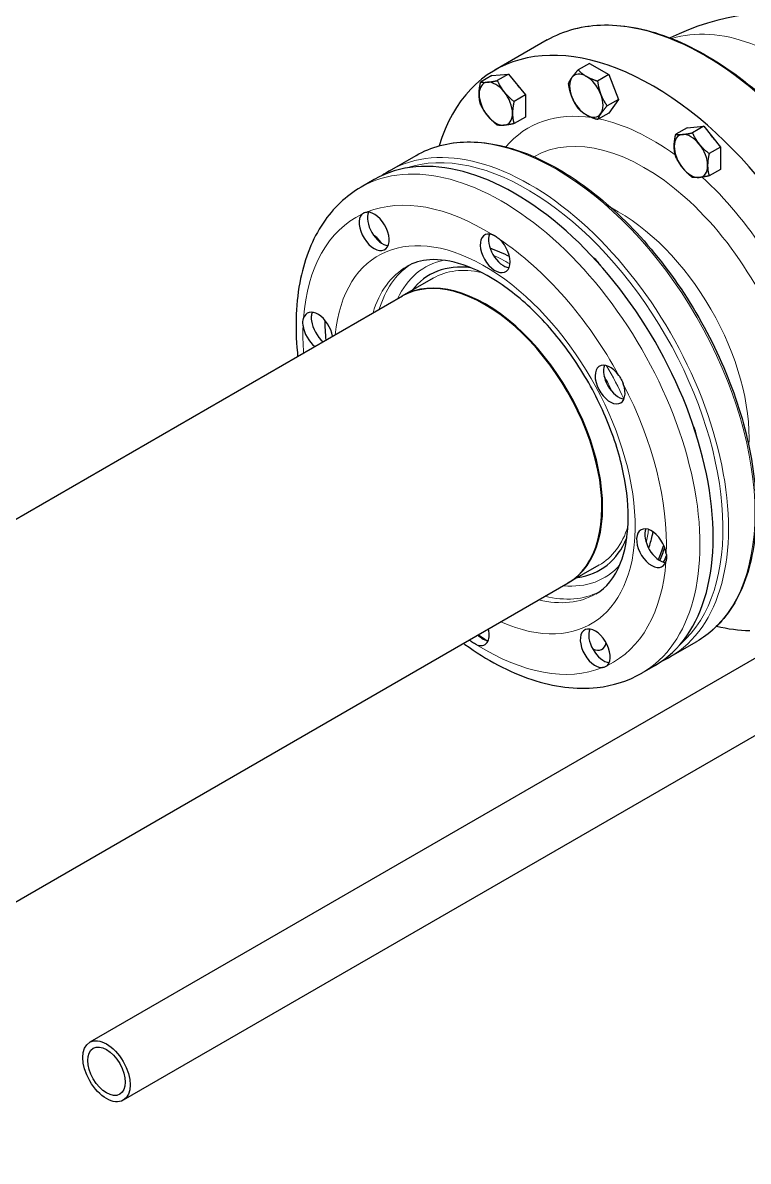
# Model space of a CAD drawing. Header units: millimetres. Extents: x 0 to 14700, y -3 to 10395.
# Drawn here: x 9476 to 9844, y 6812 to 7391 of the extents above; entities that cross this region are included whole.
import ezdxf

# ---------------------------------------------------------------- set-up
doc = ezdxf.new("R2010")
doc.units = ezdxf.units.MM
doc.header["$LTSCALE"] = 35
doc.layers.add('Visible', color=7, linetype='Continuous', lineweight=25)
doc.layers.add('Visible Narrow', color=7, linetype='Continuous', lineweight=18)

msp = doc.modelspace()

# ---------------------------------------------------------------- linework, layer by layer
at = {"layer": 'Visible'}
for p, q in [((9741.81, 7381.8), (9715.3, 7366.49)), ((9763.3, 7369.91), (9757.55, 7366.59)), ((9763.3, 7369.91), (9773.09, 7364.25)), ((9713.75, 7363.73), (9708, 7360.41)), ((9713.75, 7363.73), (9722.23, 7364.49)), ((9722.23, 7364.49), (9716.48, 7361.17)), ((9722.23, 7364.49), (9730.72, 7353.93)), ((9773.09, 7364.25), (9767.35, 7360.93)), ((9773.09, 7364.25), (9777.99, 7351.63)), ((9730.72, 7353.93), (9724.97, 7350.62)), ((9730.72, 7353.93), (9730.72, 7342.62)), ((9777.99, 7351.63), (9772.24, 7348.31)), ((9777.99, 7351.63), (9773.09, 7344.66)), ((9773.09, 7344.66), (9767.35, 7341.34)), ((9730.72, 7342.62), (9724.97, 7339.3)), ((9812.78, 7337.2), (9821.27, 7337.95)), ((9821.27, 7337.95), (9815.52, 7334.64)), ((9821.27, 7337.95), (9829.75, 7327.4)), ((9812.78, 7337.2), (9807.04, 7333.88)), ((9829.75, 7327.4), (9824.01, 7324.08)), ((9829.75, 7327.4), (9829.75, 7316.08)), ((9661.82, 7315.41), (9675.26, 7323.17)), ((9829.75, 7316.08), (9824.01, 7312.77)), ((9654.04, 7310.92), (9647.33, 7307.04)), ((9683.93, 7260.8), (9668.02, 7251.61)), ((8932.89, 6827.19), (9668.36, 7251.81)), ((9768.08, 7115.05), (9752.17, 7105.86)), ((9017.04, 6681.44), (9752.51, 7106.06)), ((9865.29, 7078.11), (9509.61, 6872.75)), ((9804.32, 7068.6), (9817.76, 7076.35)), ((9796.54, 7064.1), (9789.83, 7060.23)), ((9890.2, 7053.23), (9526.61, 6843.31))]:
    msp.add_line(p, q, dxfattribs=at)
msp.add_arc((9861.41, 7266.1), 130, 80.31696, 116.11502, dxfattribs=at)
for centre, major_axis, start_param, end_param in [((9795.3, 7227.93), (80, -138.56), 6.068245, 9.918677), ((9761.69, 7353.53), (-6, 10.39), 0.261799, 1.308997), ((9761.69, 7353.53), (-6, 10.39), 5.497787, 6.544985), ((9761.69, 7353.53), (-6, 10.39), 4.45059, 5.497787), ((9715.73, 7349.42), (-6, 10.39), 6.021386, 7.068583), ((9715.73, 7349.42), (-6, 10.39), 4.974188, 6.021386), ((9715.73, 7349.42), (-6, 10.39), 3.926991, 4.974188), ((9722.8, 7353.5), (5.5, -9.53), 1.702499, 1.962692), ((9768.76, 7357.61), (5.5, -9.53), 1.1789, 1.439094), ((9715.73, 7349.42), (6, -10.39), 3.926991, 4.974188), ((9761.69, 7353.53), (6, -10.39), 4.45059, 5.497787), ((9761.69, 7353.53), (6, -10.39), 0.261799, 1.308997), ((9715.73, 7349.42), (6, -10.39), 4.974188, 6.021386), ((9715.73, 7349.42), (6, -10.39), 6.021386, 7.068583), ((9761.69, 7353.53), (6, -10.39), 5.497787, 6.544985), ((9814.76, 7322.88), (-6, 10.39), 6.021386, 7.068583), ((9814.76, 7322.88), (-6, 10.39), 4.974188, 6.021386), ((9821.83, 7326.97), (5.5, -9.53), 1.702499, 1.962692), ((9814.76, 7322.88), (6, -10.39), 3.926991, 4.974188), ((9814.76, 7322.88), (-6, 10.39), 3.926991, 4.974188), ((9725.29, 7187.51), (71.25, -123.41), 0, 3.141593), ((9814.76, 7322.88), (6, -10.39), 4.974188, 6.021386), ((9814.76, 7322.88), (6, -10.39), 6.021386, 7.068583), ((9653.97, 7284.63), (-5.38, 9.31), 0.162793, 5.995002), ((9658.21, 7287.07), (5.38, -9.31), 3.547295, 5.877483), ((9653.26, 7273.94), (5.5, -9.53), 1.718756, 2.307332), ((9715.41, 7273.45), (5.38, -9.31), 2.518988, 8.351197), ((9719.65, 7275.9), (5.38, -9.31), 3.547295, 5.877483), ((9729.54, 7189.96), (52.5, -90.93), 2.55121, 2.586558), ((9764.13, 7262.96), (5.5, -9.53), 1.663726, 2.189364), ((9710.43, 7178.93), (42.08, -72.88), 0, 3.141593), ((9725.29, 7187.51), (-43.25, 74.91), 5.870769, 6.516816), ((9710.09, 7178.74), (42.07, -72.88), 0, 3.141593), ((9625.4, 7233.77), (-5.38, 9.31), 4.136696, 6.7804), ((9629.65, 7236.22), (5.38, -9.31), 3.547295, 3.638808), ((9725.29, 7187.51), (68.25, -118.21), 3.959084, 4.04812), ((9625.4, 7233.77), (-5.38, 9.31), 0.948191, 2.146489), ((9629.65, 7236.22), (5.38, -9.31), 4.089784, 5.288082), ((9773.73, 7206.8), (5.38, -9.31), 1.733589, 7.565798), ((9777.97, 7209.25), (5.38, -9.31), 3.547295, 5.877483), ((9810.05, 7183.42), (5.5, -9.53), 0.952228, 1.477867), ((9794.78, 7123.7), (5.38, -9.31), 0.948191, 6.7804), ((9799.02, 7126.15), (5.38, -9.31), 3.547295, 5.877483), ((9725.29, 7187.51), (43.25, -74.91), 6.049555, 6.695602), ((9729.54, 7189.96), (52.5, -90.93), 0.3975, 0.508146), ((9729.54, 7189.96), (-53, 91.8), 3.542406, 3.641291), ((9731.66, 7191.19), (53.37, -92.43), 0.376552, 0.428145), ((9766.21, 7072.85), (5.38, -9.31), 0.162793, 5.995002), ((9795.3, 7227.93), (80, -138.56), 5.789287, 5.948599), ((9704.77, 7084.02), (5.38, -9.31), 5.66058, 7.393169), ((9709.02, 7086.47), (5.38, -9.31), 5.173201, 5.209604), ((9770.46, 7075.3), (5.38, -9.31), 3.547295, 5.877483), ((9704.77, 7084.02), (-5.38, 9.31), 2.031609, 2.068011), ((9709.02, 7086.47), (5.38, -9.31), 5.66058, 5.877483), ((9764.13, 7081.92), (5.5, -9.53), 5.594924, 6.861801)]:
    msp.add_ellipse(centre, major_axis=major_axis, ratio=0.57735, start_param=start_param, end_param=end_param, dxfattribs=at)
for major_axis in [(-8.5, 14.72), (6.75, -11.69)]:
    msp.add_ellipse((9518.11, 6858.03), major_axis=major_axis, ratio=0.57735, dxfattribs=at)
for points, knots in [([(9741.81, 7381.8), (9750.35, 7386.73), (9760.23, 7389.31), (9781.74, 7389.54), (9793.39, 7387.15), (9817.3, 7377.6), (9829.58, 7370.4), (9853.44, 7351.94), (9865.03, 7340.67), (9886.35, 7315.24), (9896.07, 7301.08), (9912.69, 7271.28), (9919.58, 7255.65), (9927.77, 7230.77), (9930.21, 7221.48), (9931.97, 7212.39)], [5.497787, 5.497787, 5.497787, 5.497787, 5.811925, 5.811925, 6.130168, 6.130168, 6.451512, 6.451512, 6.773043, 6.773043, 7.094304, 7.094304, 7.415467, 7.415467, 7.607233, 7.607233, 7.607233, 7.607233]), ([(9675.26, 7323.17), (9682.86, 7327.56), (9691.65, 7329.87), (9710.78, 7330.16), (9721.15, 7328.07), (9742.46, 7319.65), (9753.42, 7313.26), (9774.72, 7296.87), (9785.06, 7286.85), (9804.08, 7264.23), (9812.75, 7251.63), (9827.58, 7225.11), (9833.73, 7211.19), (9842.89, 7183.42), (9845.89, 7169.58), (9848.43, 7143.33), (9847.96, 7130.94), (9843.53, 7108.87), (9839.58, 7099.19), (9829.58, 7085.09), (9824.08, 7080), (9817.76, 7076.35)], [5.497787, 5.497787, 5.497787, 5.497787, 5.809111, 5.809111, 6.126388, 6.126388, 6.44837, 6.44837, 6.770669, 6.770669, 7.092566, 7.092566, 7.414313, 7.414313, 7.73626, 7.73626, 8.058607, 8.058607, 8.380286, 8.380286, 8.63938, 8.63938, 8.63938, 8.63938]), ([(9647.33, 7307.04), (9639.67, 7302.62), (9633.13, 7296.35), (9622.59, 7280.67), (9618.81, 7271.08), (9614.2, 7249.02), (9613.71, 7236.33), (9615.04, 7222.41), (9615.1, 7221.76), (9615.17, 7221.1)], [1.2407923, 1.2407923, 1.2407923, 1.2407923, 1.5166015, 1.5166015, 1.8142907, 1.8142907, 2.1423193, 2.1423193, 2.1584647, 2.1584647, 2.1584647, 2.1584647]), ([(9647.79, 7293.31), (9647.92, 7293.44), (9648.06, 7293.57), (9648.64, 7294.01), (9649.13, 7294.23), (9649.88, 7294.39), (9650.11, 7294.42), (9650.34, 7294.43)], [-2.1952792, -2.1952792, -2.1952792, -2.1952792, -2.0993492, -2.0993492, -1.8229843, -1.8229843, -1.7097702, -1.7097702, -1.7097702, -1.7097702]), ([(9714.18, 7282.83), (9714.4, 7282.74), (9714.62, 7282.64), (9715.5, 7282.21), (9716.15, 7281.79), (9717.05, 7281.08), (9717.31, 7280.86), (9717.57, 7280.62)], [-2.1952792, -2.1952792, -2.1952792, -2.1952792, -2.0993492, -2.0993492, -1.8229843, -1.8229843, -1.7097702, -1.7097702, -1.7097702, -1.7097702]), ([(9766.58, 7100.5), (9771.78, 7103.5), (9776.08, 7108.5), (9781.24, 7121.75), (9782.62, 7128.67), (9783.15, 7144.09), (9782.41, 7152.49), (9778.81, 7170.2), (9775.93, 7179.5), (9768.25, 7198.02), (9763.43, 7207.23), (9752.34, 7224.5), (9746.07, 7232.56), (9732.83, 7246.63), (9725.87, 7252.64), (9712.16, 7262.06), (9705.4, 7265.49), (9692.88, 7269.7), (9687.15, 7270.47), (9677.73, 7269.87), (9673.91, 7268.7), (9670.58, 7266.77)], [4.382385, 4.382385, 4.382385, 4.382385, 4.815667, 4.815667, 5.128836, 5.128836, 5.427747, 5.427747, 5.729742, 5.729742, 6.034875, 6.034875, 6.340645, 6.340645, 6.644333, 6.644333, 6.944176, 6.944176, 7.24581, 7.24581, 7.523978, 7.523978, 7.523978, 7.523978]), ([(9617.9, 7236.68), (9617.89, 7236.8), (9617.87, 7236.92), (9617.74, 7238.24), (9617.81, 7239.35), (9618.08, 7240.36), (9618.1, 7240.42), (9618.12, 7240.47)], [-3.2252988, -3.2252988, -3.2252988, -3.2252988, -3.177097, -3.177097, -2.688345, -2.688345, -2.659356, -2.659356, -2.659356, -2.659356]), ([(9622.36, 7242.92), (9622.16, 7242.27), (9622.06, 7241.54), (9622.04, 7240.23), (9622.07, 7239.68), (9622.15, 7239.13)], [-1.669884, -1.669884, -1.669884, -1.669884, -1.4282687, -1.4282687, -1.2697948, -1.2697948, -1.2697948, -1.2697948]), ([(9778.16, 7211.37), (9778.35, 7211.11), (9778.53, 7210.85), (9779.19, 7209.8), (9779.63, 7208.99), (9780.15, 7207.81), (9780.29, 7207.47), (9780.41, 7207.13)], [-2.1952792, -2.1952792, -2.1952792, -2.1952792, -2.0993492, -2.0993492, -1.8229843, -1.8229843, -1.7097702, -1.7097702, -1.7097702, -1.7097702]), ([(9793.35, 7123.58), (9794.05, 7125.65), (9794.65, 7127.78), (9795.3, 7130.63), (9795.44, 7131.3), (9795.57, 7131.97)], [4.8522807, 4.8522807, 4.8522807, 4.8522807, 4.9386861, 4.9386861, 4.9649281, 4.9649281, 4.9649281, 4.9649281]), ([(9802.28, 7120.8), (9802.31, 7120.52), (9802.34, 7120.24), (9802.41, 7119.2), (9802.37, 7118.46), (9802.2, 7117.52), (9802.14, 7117.25), (9802.06, 7117)], [-2.1952792, -2.1952792, -2.1952792, -2.1952792, -2.0993492, -2.0993492, -1.8229843, -1.8229843, -1.7097702, -1.7097702, -1.7097702, -1.7097702]), ([(9706.86, 7079.3), (9706.91, 7079.25), (9706.96, 7079.2), (9707.3, 7078.9), (9707.59, 7078.66), (9708.01, 7078.35), (9708.14, 7078.26), (9708.31, 7078.14), (9708.36, 7078.11), (9708.43, 7078.06), (9708.46, 7078.04), (9708.5, 7078.01), (9708.52, 7078), (9708.55, 7077.98), (9708.57, 7077.97), (9708.6, 7077.95), (9708.62, 7077.93), (9708.69, 7077.89), (9708.74, 7077.86), (9709.15, 7077.61), (9709.52, 7077.41), (9710.01, 7077.19), (9710.13, 7077.14), (9710.25, 7077.1)], [-0.6010839, -0.6010839, -0.6010839, -0.6010839, -0.5781541, -0.5781541, -0.4517174, -0.4517174, -0.3993715, -0.3993715, -0.3779874, -0.3779874, -0.3670552, -0.3670552, -0.3600101, -0.3600101, -0.3533864, -0.3533864, -0.3445439, -0.3445439, -0.3250402, -0.3250402, -0.1688895, -0.1688895, -0.1165159, -0.1165159, -0.1165159, -0.1165159]), ([(9699.32, 7075.35), (9699.56, 7075.18), (9699.8, 7075), (9711.08, 7066.85), (9722.53, 7060.75), (9745.2, 7053.22), (9756.45, 7051.72), (9775.22, 7053.8), (9782.95, 7056.25), (9789.83, 7060.23)], [3.4647126, 3.4647126, 3.4647126, 3.4647126, 3.4719802, 3.4719802, 3.8063039, 3.8063039, 4.1344776, 4.1344776, 4.382385, 4.382385, 4.382385, 4.382385]), ([(9706.01, 7074.65), (9705.78, 7074.73), (9705.56, 7074.83), (9704.69, 7075.26), (9704.03, 7075.68), (9703.13, 7076.39), (9702.87, 7076.62), (9702.61, 7076.85)], [-2.1952792, -2.1952792, -2.1952792, -2.1952792, -2.0993492, -2.0993492, -1.8229843, -1.8229843, -1.7097702, -1.7097702, -1.7097702, -1.7097702]), ([(9772.39, 7064.16), (9772.26, 7064.03), (9772.12, 7063.9), (9771.55, 7063.47), (9771.06, 7063.25), (9770.3, 7063.08), (9770.07, 7063.05), (9769.84, 7063.04)], [-2.1952792, -2.1952792, -2.1952792, -2.1952792, -2.0993492, -2.0993492, -1.8229843, -1.8229843, -1.7097702, -1.7097702, -1.7097702, -1.7097702])]:
    msp.add_open_spline(points, degree=3, knots=knots, dxfattribs=at)
for points in [[(9754.34, 7362.67), (9755.48, 7364.29), (9757.55, 7366.59)], [(9757.55, 7366.59), (9759.42, 7364.64), (9761.69, 7363.32)], [(9711.48, 7360.36), (9713.45, 7360.53), (9716.48, 7361.17)], [(9716.48, 7361.17), (9718, 7357.91), (9719.97, 7355.46)], [(9752.65, 7359.62), (9753.2, 7361.05), (9754.34, 7362.67)], [(9761.69, 7363.32), (9763.96, 7362.01), (9767.35, 7360.93)], [(9767.35, 7360.93), (9767.9, 7357.11), (9769.04, 7354.18)], [(9707.24, 7354.32), (9707.24, 7356.95), (9708, 7360.41)], [(9708, 7360.41), (9709.51, 7360.18), (9711.48, 7360.36)], [(9719.97, 7355.46), (9721.94, 7353.01), (9724.97, 7350.62)], [(9754.34, 7352.87), (9753.2, 7355.8), (9752.65, 7359.62)], [(9708, 7349.1), (9707.24, 7351.69), (9707.24, 7354.32)], [(9711.48, 7343.39), (9709.51, 7345.83), (9708, 7349.1)], [(9724.97, 7350.62), (9724.21, 7347.15), (9724.21, 7344.52)], [(9757.55, 7346.99), (9755.48, 7349.94), (9754.34, 7352.87)], [(9769.04, 7354.18), (9770.17, 7351.25), (9772.24, 7348.31)], [(9716.48, 7338.54), (9713.45, 7340.94), (9711.48, 7343.39)], [(9724.21, 7344.52), (9724.21, 7341.9), (9724.97, 7339.3)], [(9761.69, 7343.73), (9759.42, 7345.04), (9757.55, 7346.99)], [(9767.35, 7341.34), (9763.96, 7342.42), (9761.69, 7343.73)], [(9769.04, 7344.38), (9767.9, 7342.77), (9767.35, 7341.34)], [(9772.24, 7348.31), (9770.17, 7346), (9769.04, 7344.38)], [(9719.97, 7338.49), (9718, 7338.31), (9716.48, 7338.54)], [(9724.97, 7339.3), (9721.94, 7338.66), (9719.97, 7338.49)], [(9806.28, 7327.78), (9806.28, 7330.41), (9807.04, 7333.88)], [(9807.04, 7333.88), (9808.55, 7333.64), (9810.52, 7333.82)], [(9810.52, 7333.82), (9812.49, 7333.99), (9815.52, 7334.64)], [(9815.52, 7334.64), (9817.04, 7331.37), (9819.01, 7328.92)], [(9807.04, 7322.56), (9806.28, 7325.16), (9806.28, 7327.78)], [(9819.01, 7328.92), (9820.97, 7326.47), (9824.01, 7324.08)], [(9810.52, 7316.85), (9808.55, 7319.3), (9807.04, 7322.56)], [(9824.01, 7324.08), (9823.25, 7320.61), (9823.25, 7317.99)], [(9815.52, 7312.01), (9812.49, 7314.4), (9810.52, 7316.85)], [(9823.25, 7317.99), (9823.25, 7315.36), (9824.01, 7312.77)], [(9819.01, 7311.95), (9817.04, 7311.77), (9815.52, 7312.01)], [(9824.01, 7312.77), (9820.97, 7312.13), (9819.01, 7311.95)]]:
    msp.add_rational_spline(points, [1, 1.0379548493, 1], degree=2, dxfattribs=at)
for points in [[(9661.82, 7315.41), (9660.52, 7314.66), (9659.24, 7313.84), (9658.01, 7312.97)], [(9722.69, 7271.77), (9719.42, 7273.42), (9716.13, 7274.83), (9712.82, 7275.98)], [(9800.3, 7066.52), (9801.67, 7067.15), (9803.02, 7067.84), (9804.32, 7068.6)]]:
    msp.add_open_spline(points, degree=3, dxfattribs=at)
at = {"layer": 'Visible Narrow'}
for centre, major_axis, start_param, end_param in [((9821.81, 7243.24), (-80, 138.56), 4.170487, 6.283185), ((9861.41, 7266.1), (-65, 112.58), 4.23127, 6.157838), ((9795.3, 7227.93), (-63.06, 109.22), 5.849848, 6.48749), ((9733.07, 7192), (71.25, -123.41), 0, 3.141593), ((9746.51, 7199.76), (-71.25, 123.41), 3.141593, 6.283185), ((9795.3, 7227.93), (-63.06, 109.22), 5.368318, 5.808751), ((9791.15, 7225.54), (-55.99, 96.97), 3.14067, 6.284108), ((9731.66, 7191.19), (-70.25, 121.68), 3.254792, 6.169986), ((9718.58, 7183.63), (71.25, -123.41), 0, 3.141593), ((9795.3, 7227.93), (-63.06, 109.22), 4.799513, 5.210936), ((9710.09, 7178.74), (-65.25, 113.02), 5.453511, 6.202071), ((9710.09, 7178.74), (-65.25, 113.02), 6.238909, 6.98747), ((9778.14, 7218.03), (46.79, -81.04), 0.728395, 2.413198), ((9710.09, 7178.74), (54, -93.53), 5.605724, 10.102239), ((9710.09, 7178.74), (-65.25, 113.02), 4.668113, 5.416673), ((9725.29, 7187.51), (-45.5, 78.81), 6.090052, 6.673668), ((9721.76, 7185.47), (-51, 88.33), 5.481196, 5.599778), ((9718.58, 7183.63), (-48, 83.14), 0, 0.502124), ((9721.76, 7185.47), (-48, 83.14), 0.03553, 0.502124), ((9726, 7187.92), (-42.08, 72.88), 5.800037, 6.283185), ((9718.58, 7183.63), (68.25, -118.21), 3.910093, 3.919971), ((9710.09, 7178.74), (65.25, -113.02), 3.882714, 4.011591), ((9721.76, 7185.47), (-51, 88.33), 4.54168, 4.728901), ((9718.58, 7183.63), (-51, 88.33), 4.598336, 4.691519), ((9710.09, 7178.74), (-65.25, 113.02), 3.882714, 4.631275), ((9726, 7187.92), (42.08, -72.88), 0, 0.483149), ((9721.76, 7185.47), (-51, 88.33), 3.704654, 3.79437), ((9725.29, 7187.51), (45.5, -78.81), 5.892702, 6.476318), ((9710.09, 7178.74), (65.25, -113.02), 6.238909, 6.98747), ((9718.58, 7183.63), (48, -83.14), 5.781062, 6.283185), ((9721.76, 7185.47), (48, -83.14), 5.781062, 6.247655), ((9718.58, 7183.63), (68.25, -118.21), 5.376658, 5.420512), ((9710.09, 7178.74), (65.25, -113.02), 5.413187, 5.416673), ((9710.09, 7178.74), (65.25, -113.02), 5.453511, 6.202071)]:
    msp.add_ellipse(centre, major_axis=major_axis, ratio=0.57735, start_param=start_param, end_param=end_param, dxfattribs=at)

doc.saveas('drawing.dxf')
